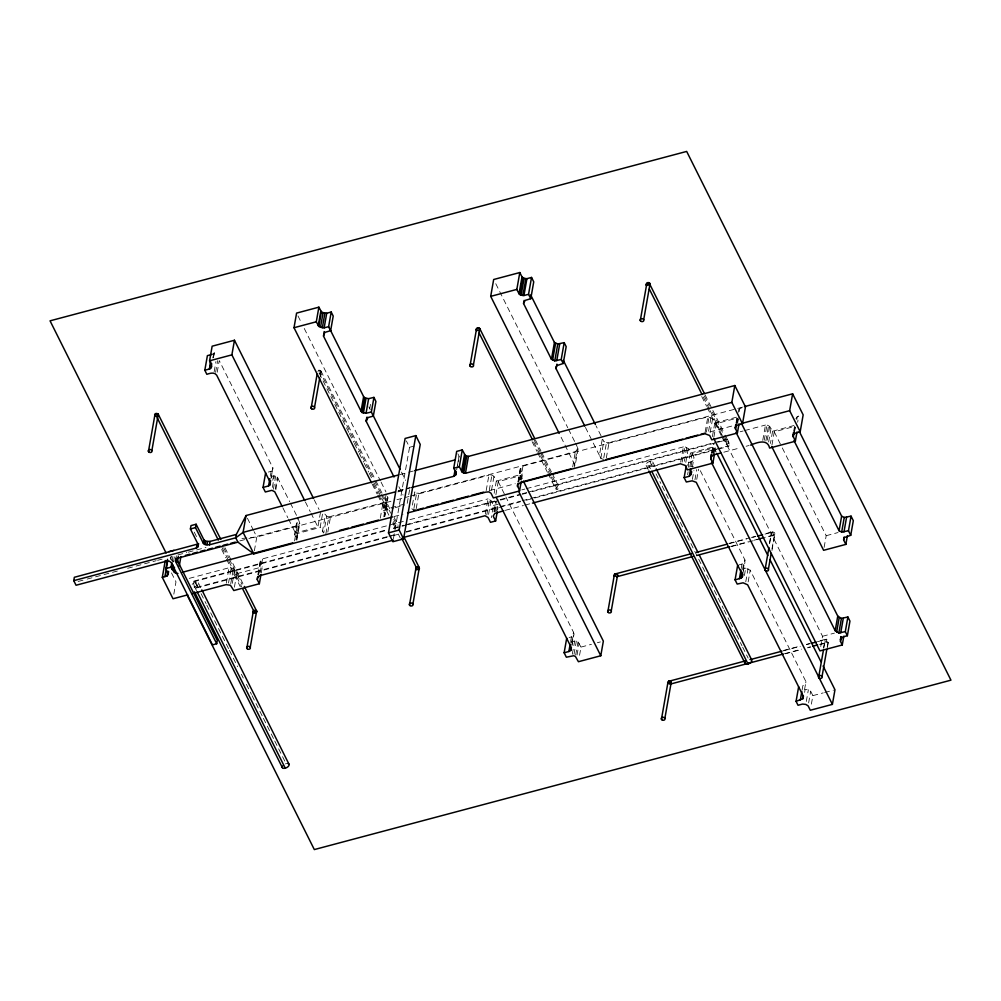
<?xml version="1.0" encoding="UTF-8"?>
<svg xmlns="http://www.w3.org/2000/svg" width="1001" height="1001" viewBox="0 0 1001 1001"><rect width="100%" height="100%" fill="white"/><g stroke="black" fill="none" stroke-linecap="round" stroke-linejoin="round"><path stroke-width="0.75" stroke-dasharray="5 3.75" d="M518.18 481.969L520.395 468.155L522.972 466.041L707.832 416.854L712.612 418.618L714.789 422.973L712.362 436.761M772.572 531.756L773.535 535.36L772.684 531.769L764.952 533.821M384.922 514.589L384.722 516.529L387.887 497.722L386.223 493.931L383.245 510.798L384.922 514.589L387.887 497.722M773.76 534.984L765.202 537.262M826.2 639.076L827.176 642.68L826.325 639.076L817.079 641.541M716.14 452.014L714.038 447.81L692.104 453.653L693.993 457.444L693.655 459.834L691.891 461.661L686.724 463.025L688.901 467.379M170.721 559.396L171.259 556.331L170.02 559.109M172.084 561.035L172.898 556.443M173.498 561.799L174.587 555.668M212.75 357.895L214.602 351.101L213.313 358.408M213.301 357.87L214.339 352.014M173.824 594.169L175.976 581.906L170.633 571.196M214.151 371.759L215.953 361.524M215.59 372.334L217.655 360.635M217.204 372.259L219.257 360.56L272.898 467.867L271.496 477.89M226.326 583.12L229.029 567.78L233.446 568.405L236.787 573.673L234.347 587.462M228.528 582.982L231.231 567.655M230.743 583.733L233.446 568.405M232.295 583.358L234.734 569.556M254.367 550.8L256.807 536.999L254.116 531.631M270.395 475.7L271.158 471.321L273.048 469.119M271.096 478.103L272.898 467.867M272.76 480.255L273.536 475.863L277.29 477.102L289.689 501.676M272.372 487.412L274.437 475.725M257.97 574.524L260.41 560.723L262.55 558.871L403.841 521.271M258.095 575.024L260.41 560.723M273.361 489.264L275.688 476.113M258.621 575.012L261.324 559.672M260.11 572.66L262.55 558.871M275.237 488.788L277.29 477.102M275.826 489.777L277.89 478.078M261.236 573.01L262.312 566.879L260.26 562.762M320.52 373.448L320.908 371.196A1.864 1.476 10 0 0 317.78 370.608M320.22 376.576L321.021 372.072M298.085 518.48L299.812 523.273L296.847 540.127L294.569 534.259L297.547 517.392M320.483 512.362L317.905 526.976L295.433 532.957L298.01 518.343M294.519 540.978L297.222 525.65L299.812 523.273M295.983 539.927L298.686 524.599M296.734 538.588L299.712 521.734M324.862 514.064L326.689 516.128L323.723 532.995L320.145 527.452L323.123 510.585M322.372 531.906L325.35 515.04M325.876 533.771L328.854 516.904L382.995 502.79L386.486 501.463L387.7 499.662M327.827 532.082L330.53 516.754M369.719 408.733L370.495 404.354M380.292 518.13L382.995 502.79M404.216 504.154L384.772 509.321L387.349 494.707M383.783 516.791L386.486 501.463M393.431 538.676L409.547 447.284L406.381 440.966M407.207 503.353L409.784 488.738M413.913 508.458L416.616 493.13L414.739 491.879L411.774 508.746L413.651 509.997M416.216 508.608L418.918 493.268L575.362 451.639L578.128 448.723L575.462 443.13M457.369 465.665L459.096 456.206L457.882 453.803M456.656 470.007L459.096 456.206M486.198 490.565L488.901 475.237L491.941 475.025L493.956 476.338L496.321 481.056L494.156 493.318M489.239 490.352L491.941 475.025M485.31 514.201L488.013 498.873L491.016 500.588L493.443 505.455L491.278 517.73M486.799 514.852L489.502 499.524M491.529 490.14L493.956 476.338M488.576 514.389L491.016 500.588M495.895 494.782L498.21 481.619L520.633 475.65L522.722 479.829M493.968 511.423L495.595 502.227M494.181 511.961L496.071 501.238M495.182 511.836L496.796 502.64M496.496 511.223L497.847 503.566M497.51 510.222L498.06 507.157M517.955 481.956L520.395 468.155M518.743 482.169L521.446 466.841M519.869 480.042L520.633 475.65M520.545 479.829L522.972 466.041M521.446 480.217L522.535 474.074L520.345 469.707M572.66 466.979L575.362 451.639M574.174 467.429L577.552 447.322M578.128 448.723L575.15 465.59L559.897 434.822M603.478 459.509L600.825 458.32L599.424 455.38L602.389 438.513L596.108 425.938M600.825 458.32L603.791 441.454L602.865 439.502M570.67 641.278L571.446 636.899L573.46 635.835L574.011 634.071L573.473 632.194L505.88 496.959M603.753 457.983L606.456 442.642L603.791 441.454M571.671 642.429L573.473 632.194M571.921 644.606L573.46 635.835M571.946 645.77L574.011 634.071M606.318 457.995L609.021 442.667L742.967 407.032M572.322 654.229L574.649 641.078L576.326 641.115L578.002 641.841L580.993 647.096L579.191 657.319M574.011 654.279L576.326 641.115M575.688 654.992L578.002 641.841M577.039 655.017L579.104 643.318M680.68 462.212L683.383 446.884L684.859 446.759L688.238 448.573L690.44 453.028L688.275 465.29M682.156 462.087L684.859 446.759M684.334 461.298L686.774 447.51M685.798 462.374L688.238 448.573M687.612 474.687L688.125 471.759M689.789 466.804L692.104 453.653M691.115 466.041L691.891 461.661M692.367 467.142L693.993 457.444M692.379 479.379L693.931 470.608M694.932 479.804L696.734 469.569M696.746 479.379L698.548 469.144M705.129 432.182L707.832 416.854M706.368 432.119L709.071 416.791M708.57 431.193L710.998 417.392M710.184 432.419L712.612 418.618M713.938 436.799L716.253 423.648L737.124 418.105M711.661 452.702L713.275 443.506M711.874 452.815L713.5 443.618M712.424 452.915L714.051 443.718M713.012 453.666L714.038 447.81M713.675 453.428L714.752 447.297M714.777 452.389L715.59 447.797M736.023 423.16L737.111 417.017M736.21 423.461L737.287 417.329M736.511 422.973L737.324 418.368M737.399 422.197L738.212 417.592M739.289 411.461L739.839 408.395L742.654 407.645M737.574 423.548L738.35 419.169M762.749 440.377L765.465 425.037L766.941 424.95L769.681 426.401L772.584 431.218L770.432 443.481M741.228 568.468L741.991 564.089L744.944 562.274L744.932 559.959L698.811 467.68M764.238 440.277L766.941 424.95M742.579 569.406L743.605 563.563M743.13 570.195L744.932 559.959M765.878 440.84L768.58 425.5M743.13 572.497L744.944 562.274M767.241 440.202L769.681 426.401M744.394 575.5L745.682 568.193L750.212 570.182L805.943 681.668L804.141 691.904M768.643 441.967L771.07 428.178M745.758 581.844L748.072 568.693M771.959 444.995L774.273 431.844L795.057 426.301M748.147 581.869L750.212 570.182M769.381 543.668L771.233 533.145M769.744 543.043L771.333 534.021M771.984 548.886L774.761 533.108M771.959 550.512L774.874 533.983A1.864 1.476 10 0 0 772.434 532.119A1.864 1.476 10 0 0 771.846 534.609A1.864 1.476 10 0 0 774.874 533.958M793.73 431.056L794.544 426.451M794.156 431.418L794.969 426.826M794.056 432.419L795.132 426.288M794.857 430.367L795.407 427.302M796.758 419.632L797.297 416.566L798.723 416.066L797.647 422.197M824.123 547.397L826.188 535.698L781.881 447.072M802.101 689.989L802.877 685.61L805.48 684.108L805.943 681.668M804.616 692.379L805.129 689.451L808.358 689.789L810.685 691.241L812.887 695.632L810.823 707.332M806.293 701.476L808.358 689.789M808.633 702.94L810.685 691.241M820.732 646.521L822.534 636.286L723.948 439.039M823.548 647.972L824.874 640.465M823.785 648.097L824.974 641.341M827.214 647.184L828.403 640.427M827.452 647.309L828.503 641.303A1.864 1.476 10 0 0 826.075 639.439A1.864 1.476 10 0 0 825.475 641.929A1.864 1.476 10 0 0 828.515 641.278M176.063 557.294L176.426 555.805M795.895 418.793L797.297 416.566M739.839 408.395L738.638 409.659L738.4 412.237M212.412 354.266L213.526 353.503M773.535 535.36L766.103 537.312M268.393 472.059L271.158 471.321M270.72 476.614L273.536 475.863M409.547 447.284L417.555 445.157M399.687 474.649L407.219 472.647M408.721 472.247L413.238 471.033M398.235 490.74L410.247 487.537M398.223 491.103L410.272 487.9M397.822 491.916L406.794 489.539M78.141 581.468L85.648 579.479M87.137 579.078L118.631 570.695M127.627 568.305L156.106 560.723M157.607 560.322L162.112 559.134M177.853 554.942L186.737 552.577M188.213 552.177L205.968 547.459M239.827 540.915L247.372 538.913M248.886 538.5L297.222 525.65M390.941 501.301L256.807 536.999L238.526 538.801M396.959 499.699L409.021 496.496M410.523 496.096L488.901 475.237M294.569 534.259L320.145 527.452M383.245 510.798L393.756 508.007M395.257 507.607L404.279 505.205M496.321 481.056L522.535 474.074M714.789 422.973L737.349 416.967M709.897 431.894L733.971 425.488M489.652 490.528L515.227 483.721M393.994 516.566L403.028 514.164M189.239 578.378L229.029 567.78M409.847 519.669L488.013 498.873M521.846 489.864L524.862 489.064M526.376 488.663L683.383 446.884M740.177 431.769L743.142 430.981M744.631 430.58L765.465 425.037M193.869 581.106L386.223 529.917M393.618 527.952L403.979 525.2M405.455 524.799L498.673 500M500.162 499.599L520.87 494.094M522.347 493.693L526.789 492.517M528.265 492.117L713.225 442.905M714.701 442.505L726.538 439.364M193.618 581.744L386.123 530.517M393.368 528.591L400.6 526.664M402.052 526.276L406.393 525.125M407.845 524.737L499.036 500.475M500.475 500.087L520.745 494.694M522.197 494.306L526.539 493.155M532.319 491.616L716.153 442.692M717.604 442.317L726.288 440.002M236.787 573.673L262.312 566.879M493.443 505.455L498.598 504.091M690.44 453.028L714.364 446.659M772.584 431.218L794.031 425.513M196.446 587.424L387.512 536.574M388.964 536.186L396.196 534.271M406.331 531.569L498.973 506.919M500.425 506.531L520.683 501.138M522.134 500.75L529.366 498.836M530.818 498.448L729.128 445.67M196.196 588.062L391.504 536.086M392.98 535.698L398.899 534.121M406.306 532.157L520.232 501.839M526.151 500.262L717.029 449.462M718.505 449.074L728.866 446.321M505.28 510.347L523.398 505.53M524.912 505.13L532.457 503.115M723.811 452.202L740.177 447.847M746.12 446.258L749.098 445.47M728.828 543.43L749.899 537.825M751.401 537.424L755.918 536.223M729.541 543.53L746.658 538.976M752.777 537.349L755.217 536.699M765.002 534.096L772.347 532.144M730.955 546.371L748.072 541.816M754.191 540.19L757.857 539.214M731.481 546.521L758.57 539.314M826.188 535.698L838.05 532.545M739.113 564.852L741.991 564.089M569.081 637.524L571.446 636.899M570.357 642.217L574.649 641.078M580.993 647.096L591.428 644.319M597.384 642.73L600.375 641.929M822.534 636.286L834.434 633.12M783.971 650.35L800.525 645.945M806.543 644.344L809.559 643.543M783.17 650.85L800.299 646.296M806.418 644.669L810.084 643.693M817.417 641.741L825.988 639.464M784.596 653.691L801.713 649.136M807.832 647.509L810.272 646.859M820.057 644.256L827.402 642.304M785.122 653.841L801.676 649.436M807.694 647.835L810.71 647.034M819.744 644.631L827.264 642.629M812.887 695.632L823.197 692.892M824.661 692.504L833.508 690.152M690.652 466.779L693.355 466.403M743.956 568.343L745.682 568.193M606.456 442.642L609.021 442.667M416.616 493.13L418.918 493.268M326.689 516.128L328.854 516.904M170.157 557.882L173.423 562.287M774.273 431.844L781.193 445.683M705.054 394.819L724.549 433.808M725.237 435.21L728.715 442.167M704.316 395.996L709.271 405.918M712.374 412.112L723.535 434.447M724.148 435.685L727.252 441.891M703.303 396.997L709.496 409.409M710.122 410.648L721.896 434.209M723.135 436.699L726.851 444.131M716.253 423.648L723.248 437.637M701.726 396.496L706.593 406.256M707.294 407.645L721.208 435.498M721.909 436.886L725.387 443.856M652.74 461.949L655.53 467.53M649.824 461.423L653.265 468.293M656.018 473.798L660.823 483.42M662.199 486.173L671.821 505.43M672.509 506.806L685.572 532.932M686.949 535.685L723.385 608.57M724.061 609.947L729.566 620.958M730.255 622.322L735.748 633.333M736.436 634.709L741.941 645.708M742.629 647.084L748.122 658.082M649.036 465.915L650.412 468.668M646.12 465.39L648.21 469.569M585.46 427.44L599.424 455.38M495.77 283.696L567.767 427.74M568.468 429.141L574.762 441.729M535.422 439.952L540.99 451.101M541.691 452.49L551.438 471.984M552.127 473.373L559.096 487.312A1.864 0.988 -26.6 0 1 556.819 489.351A1.864 0.988 -26.6 0 1 556.331 487.7A1.864 0.988 -26.6 0 1 559.134 487.399M534.071 439.889L540.265 452.289M540.89 453.541L550.8 473.385M552.665 477.102L557.62 487.024M533.671 442.142L539.864 454.542M540.49 455.78L550.412 475.625M551.025 476.864L557.232 489.276M532.094 441.641L536.961 451.388M537.662 452.777L547.409 472.284M548.11 473.673L555.768 488.988M498.21 481.619L505.18 495.57M368.868 406.869L370.257 409.647M401.464 472.084L405.63 480.417M398.886 486.699L403.053 495.032M297.973 315.903L301.464 322.885M304.254 328.466L380.367 480.743M381.068 482.132L385.948 491.916M320.858 370.808L375.162 479.441M375.863 480.843L390.478 510.085M393.956 517.042L398.135 525.4M319.394 370.533L373.949 479.679M374.574 480.93L380.78 493.33M381.394 494.569L390.69 513.175M393.793 519.381L398.135 528.065M348.761 432.319L318.994 372.785A1.864 0.988 -26.6 0 0 320.795 370.72A1.864 0.988 -26.6 0 0 317.868 371.421M349.374 433.558L353.716 442.242M354.341 443.481L358.683 452.164M359.296 453.403L363.638 462.087M364.264 463.325L368.593 472.009M369.219 473.248L373.561 481.931M374.174 483.17L380.993 496.821M381.619 498.06L388.438 511.699M393.393 521.621L396.496 527.827M373.223 483.921L378.09 493.668M378.791 495.057L389.239 515.953M392.717 522.91L396.196 529.879M398.26 533.996L400.287 538.075M372.209 484.171L377.089 493.956M377.79 495.357L384.772 509.321M314.239 499.862L319.094 509.584M305.418 501.989L310.272 511.711M310.973 513.1L317.905 526.976M290.378 503.065L296.621 515.565M282.945 507.97L287.8 517.68M288.501 519.069L295.433 532.957M247.41 518.205L253.453 530.292M225.012 547.797L243.643 585.072M223.673 547.785L228.641 557.707M229.254 558.946L242.017 584.471M222.034 547.547L228.241 559.959M228.854 561.198L241.616 586.724M221.684 549.486L225.863 557.845M226.551 559.234L240.328 586.786M194.257 532.132L196.872 537.362M198.361 582.895L201.151 588.475M195.433 582.332L199.199 589.889M201.088 593.668L206.131 603.741M206.757 605.004L228.791 649.073M229.417 650.337L237.6 666.704M241.379 674.261L243.268 678.04M246.409 684.334L251.451 694.419M252.077 695.67L262.775 717.079M263.401 718.343L274.111 739.752M274.737 741.003L286.061 763.675M194.632 586.836L196.521 590.615M320.908 371.196A1.864 1.476 10 0 1 319.044 373.123M285.435 763.876A3.729 1.964 -26.6 0 1 286.686 763.55M192.167 584.359A3.729 1.964 -26.6 0 1 197.059 582.169A3.729 1.964 -26.6 0 1 197.76 584.972A3.729 1.964 -26.6 0 1 192.818 586.961M235.273 574.912A1.864 0.988 -26.6 0 0 237.575 572.96A1.864 0.988 -26.6 0 0 234.785 573.26A1.864 0.988 -26.6 0 0 235.273 574.912M648.21 466.066A3.729 1.964 -26.6 0 0 652.84 462.174A3.729 1.964 -26.6 0 0 647.234 462.762A3.729 1.964 -26.6 0 0 648.21 466.066M726.451 444.219A1.864 0.988 -26.6 0 0 728.753 442.267A1.864 0.988 -26.6 0 0 725.963 442.555A1.864 0.988 -26.6 0 0 726.451 444.219M193.568 582.732A3.729 1.151 75.1 0 0 195.883 588.2A3.729 1.151 75.1 0 0 195.645 582.807A3.729 1.151 75.1 0 0 193.568 582.732M726.238 440.991A3.729 1.151 75.1 0 0 728.553 446.459A3.729 1.151 75.1 0 0 728.315 441.066A3.729 1.151 75.1 0 0 726.238 440.991"/><path stroke-width="1.5" d="M530.705 294.995L554.429 342.455L557.757 344.006L564.189 342.642L561.211 359.509L554.779 360.873L551.451 359.309L523.548 303.478L525.175 300.375L530.755 298.723L533.733 281.857L531.531 277.44L526.914 278.666L524.111 278.353L522.009 276.939L519.807 272.547L493.668 279.504L490.703 296.359L559.196 433.42M407.557 512.95L485.923 492.104L488.963 491.879L490.99 493.205L493.343 497.922L519.557 490.94L517.417 485.022L520.007 482.907L704.854 433.708L709.646 435.485L711.811 439.827L737.387 433.033L739.013 423.823M532.457 503.115L680.405 463.751L685.26 465.44L687.462 469.882L712.887 463.125L710.798 458.946L711.386 454.229M216.691 643.743L175.538 561.423L176.138 558.045L217.28 640.377L216.691 643.743L212.425 644.882L171.446 562.887L169.557 561.261L167.505 560.91L76.051 585.247L73.761 580.655L196.421 548.01L197.585 547.309L198.236 544.644L190.403 528.966L191.003 525.6L196.108 524.236L203.941 539.914L205.793 541.228L210.035 541.428L236.336 534.434L246.071 515.528L398.185 475.05M329.554 328.453L363.626 396.609L364.614 397.897L368.631 398.648L373.936 397.384L371.358 411.999L366.053 413.263L362.037 412.512L361.048 411.223L323.511 336.111L324.812 332.395L330.643 330.68L333.22 316.066L331.206 312.049L326.726 313.238L323.085 312.612L321.359 311.774L318.881 307.169L296.584 313.1L294.006 327.715L371.509 482.782M615.953 574.023L615.177 573.961L615.565 576.238M669.719 681.581L668.943 680.968L669.194 683.545M823.085 665.99L834.972 689.764L832.394 704.379L810.309 710.247L808.107 705.855L805.78 704.404L802.552 704.066L798.035 705.267L796.07 701.338L802.902 698.723L803.365 696.283L747.634 584.797L743.105 582.807L737.199 584.071L735.084 579.854L741.028 578.178L742.367 576.889L742.354 574.587L696.233 482.294L692.129 480.83L686.323 481.994L684.146 477.64L689.314 476.276L691.078 474.449L691.416 472.059L690.152 469.532M187.738 594.844L173.01 598.761L162.312 577.364L167.042 575.975L168.093 574.499L165.953 568.518L167.567 559.321M771.696 446.459L823.61 550.312L845.845 544.394L843.63 539.952L844.006 537.687L850.737 535.285L853.315 520.67L851.05 516.153L844.256 517.442L841.641 516.153L799.324 431.469M73.761 580.655L74.349 577.289L198.185 543.931L197.585 547.309M148.448 451.464L154.805 415.402M151.877 450.55L158.233 414.489M162.312 577.364L165.278 560.497M164.902 576.626L167.605 561.298M167.042 575.975L167.855 571.371M168.093 574.499L168.631 571.433M282.257 506.581L274.712 491.716L271.859 490.34L265.328 491.979L263.05 487.412L268.581 485.935L269.845 484.997L270.32 482.482L216.679 375.175C214.427 371.821 209.947 373.273 206.844 374.311L204.817 370.257L207.395 355.643L211.962 354.429M177.94 573.46L175.413 573.16L172.147 569.456L171.008 567.167L171.822 562.575M172.147 569.456L172.96 564.864M204.817 370.257L209.835 368.881L211.762 366.629L209.572 360.81L212.149 346.196L234.459 340.252L313.551 498.473M175.538 561.423L175.863 558.408M173.674 571.796L174.474 567.192M209.384 369.044L210.673 361.736M209.835 368.881L210.861 363.038M210.948 368.13L211.724 363.738M177.315 562.424L178.391 556.293M179.292 565.79L180.918 556.594M395.207 491.904L243.093 532.382L235.748 537.8L209.447 544.807L205.192 544.607L203.341 543.293L195.508 527.615L196.108 524.236M196.421 548.01L197.022 544.644M198.198 545.795L198.586 543.556M304.729 500.6L231.882 354.867L234.459 340.252M203.341 543.293L203.941 539.914M204.129 544.031L204.73 540.653M205.192 544.607L205.793 541.228M206.969 544.944L207.557 541.566M209.447 544.807L210.035 541.428M236.336 534.434L235.748 537.8L237.925 542.167L253.829 553.866L392.48 516.966M246.071 515.528L243.093 532.382L253.829 553.866M263.05 487.412L265.628 472.797M268.581 485.935L269.87 478.628M269.845 484.997L270.62 480.618M192.167 593.668L226.063 584.647L230.468 585.26L233.809 590.54L259.347 583.746L257.295 579.629L257.833 576.563M246.809 648.26L253.165 612.187M259.347 583.746L260.961 574.536M250.237 647.347L256.594 611.273M331.206 312.049L328.628 326.664L324.149 327.853L320.508 327.239L318.781 326.389L316.303 321.784L318.881 307.169M318.268 325.688L320.846 311.073M318.781 326.389L321.359 311.774M320.508 327.239L323.085 312.612M322.322 327.853L324.9 313.238M324.149 327.853L326.726 313.238M323.511 336.111L324.149 331.569M311.123 408.183L317.079 374.361M314.552 407.269L319.719 377.965M361.048 411.223L363.626 396.609M362.037 412.512L364.614 397.897M363.426 413.013L366.003 398.398M366.053 413.263L368.631 398.648M394.031 476.989L366.291 421.484L366.691 417.592M366.291 421.484L367.067 417.104M366.166 420.508L368.18 417.505L373.323 416.103L375.901 401.489L373.936 397.384M388.476 532.882L405.117 438.451L415.815 435.598L420.232 444.444L403.578 538.876L392.892 541.716L388.476 532.882L399.161 530.042L415.815 435.598M409.484 604.967L415.84 568.906M412.912 604.053L419.269 567.992A1.864 0.988 -26.6 0 0 417.905 567.279M469.995 365.903L476.351 329.842M411.774 487.5L453.941 476.276L455.743 474.874L456.118 473.073L453.716 468.255L456.681 451.388L462.274 449.912L465.327 455.518L468.43 456.406L734.809 385.523L745.482 406.894L742.504 423.761L736.861 425.262L735.222 427.752L737.387 433.033M473.423 364.99L479.779 328.929M453.941 476.276L455.017 470.145M455.743 474.874L456.281 471.809M734.809 385.523L731.831 402.389L465.452 473.273L462.349 472.372L459.309 466.766L462.274 449.912M461.561 471.296L464.539 454.441M462.349 472.372L465.327 455.518M463.726 473.21L466.704 456.343M465.452 473.273L468.43 456.406M531.531 277.44L528.553 294.307L523.936 295.533L521.133 295.22L519.031 293.806L516.829 289.414L519.807 272.547M519.031 293.806L522.009 276.939M519.707 294.607L522.685 277.74M521.133 295.22L524.111 278.353M522.872 295.495L525.85 278.641M523.936 295.533L526.914 278.666M523.548 303.478L524.086 300.413M402.364 537.737L485.035 515.74L488.038 517.454L490.477 522.322L495.62 520.958L497.247 511.761M517.379 486.574L517.917 483.508M519.557 490.94L521.183 481.744M551.451 359.309L554.429 342.455M552.627 360.047L555.605 343.18M554.779 360.873L557.757 344.006M556.744 360.698L559.722 343.831M584.759 426.038L556.118 368.756L556.931 364.151M556.118 368.756L556.055 366.754L557.232 365.49L563.213 363.488L566.178 346.634L564.189 342.642M523.423 481.218L603.353 641.14L600.775 655.755L578.415 661.711L575.425 656.456L573.748 655.73L566.353 657.207L564.139 652.777L566.716 638.163M564.139 652.777L568.868 651.513L570.157 644.206M568.868 651.513L570.883 650.45L571.396 647.534M640.277 320.595L646.633 284.522M643.706 319.682L650.062 283.608M607.807 611.911L614.164 575.838M611.236 610.998L617.604 574.924M684.146 477.64L686.211 465.953M689.314 476.276L690.602 468.969M691.078 474.449L691.591 471.521M661.448 719.231L667.805 683.157M664.877 718.318L671.233 682.244M710.798 458.946L711.611 454.354M712.887 463.125L714.501 453.928M735.222 427.752L735.76 424.687M735.422 429.104L736.236 424.499M735.084 579.854L737.662 565.24M739.414 578.703L740.965 569.932M741.028 578.178L742.066 572.334M742.367 576.889L742.88 573.961M750.587 445.07C756.919 442.617 767.429 438.363 769.619 448.073L795.345 441.228L792.917 435.648L794.319 433.433L800.187 431.744L789.651 410.673L792.629 393.806L744.469 406.631M764.977 570.082L768.956 547.547M768.405 569.181L771.183 553.39M792.917 435.648L793.455 432.582M793.242 437.012L794.056 432.419M795.345 441.228L796.971 432.032M800.187 431.744L803.165 414.877L792.629 393.806M796.07 701.338L798.648 686.724M800.299 700.225L801.839 691.453M802.902 698.723L803.415 695.795M851.05 516.153L848.473 530.768L841.678 532.057L839.076 530.768L841.641 516.153M841.678 532.057L844.256 517.442M843.968 531.969L846.546 517.354M818.618 677.402L823.385 650.35M843.63 539.952L844.143 537.036M822.046 676.488L826.813 649.436M845.845 544.394L847.397 535.623M837.762 616.09L841.416 618.405L847.885 616.979L845.307 631.593L838.838 633.02L835.184 630.705L837.762 616.09L741.403 423.285M836.623 632.232L839.201 617.617M838.838 633.02L841.416 618.405M840.727 632.807L843.305 618.193M713.675 438.263L819.957 650.9L842.266 644.969L840.477 641.378L840.79 636.586M840.477 641.378L841.253 636.986M842.266 644.969L843.818 636.198M840.277 639.514L842.88 636.924L847.372 635.723L849.949 621.108L847.885 616.979M670.207 684.221L670.195 683.095M749.123 663.125L748.423 663.175M175.475 560.66L177.265 558.308L237.925 542.167M570.883 650.45L570.895 646.809L496.333 497.635M710.848 457.294L713.4 454.967L720.845 452.99M294.006 327.715L316.303 321.784M209.572 360.81L231.882 354.867M490.703 296.359L516.829 289.414M190.403 528.966L195.508 527.615M414.752 470.633L455.405 459.822M453.716 468.255L459.309 466.766M168.919 551.651L173.986 550.312M185.448 555.392L189.977 554.179M193.005 553.378L197.535 552.177M200.55 551.363L205.08 550.162M208.108 549.361L212.637 548.148M215.653 547.347L220.182 546.146M223.21 545.332L227.74 544.131M230.756 543.33L235.298 542.129M165.953 568.518L171.008 567.167M182.47 572.247L292.73 542.905M339.552 530.43L348.536 528.04M351.539 527.239L363.526 524.049M366.529 523.248L378.516 520.057M606.043 459.534L682.807 439.101M685.81 438.3L697.847 435.097M700.863 434.296L705.38 433.095M741.491 423.486L789.651 410.673M417.455 509.734L423.473 508.133M426.476 507.332L438.513 504.129M441.516 503.328L453.553 500.125M456.556 499.324L468.593 496.133M471.609 495.332L483.633 492.129M522.747 481.719L570.883 468.906M393.38 540.127L259.572 575.725L257.432 577.59L257.295 579.629M503.778 510.748L494.907 513.375L493.155 516.028L495.62 520.958M615.177 573.961L691.603 553.628M696.508 552.327L727.089 544.181M757.669 536.048L762.562 534.747M616.591 576.801L693.017 556.468M696.709 555.48L729.729 546.696M759.083 538.888L763.976 537.587M668.818 681.281L745.245 660.948M750.149 659.634L781.956 651.176M811.31 643.368L816.203 642.066M783.37 654.016L670.232 684.121A1.864 1.476 10 0 0 671.308 683.245M812.724 646.208L817.617 644.907M413.651 509.997L415.953 510.135M848.473 530.768L850.737 535.285M793.968 440.528L839.076 530.768M731.831 402.389L742.504 423.761M845.307 631.593L847.372 635.723M736.035 432.319L835.184 630.705M649.361 283.396L704.354 393.418M649.361 289.089L702.051 394.519M716.841 453.403L767.867 555.505M769.969 559.697L820.995 661.786M711.461 462.424L832.394 704.379M656.231 468.918L698.047 552.602M699.449 555.392L751.726 659.984M651.789 471.421L748.022 663.963M648.911 470.97L745.107 663.425M563.288 360.272L595.407 424.549M561.211 359.509L563.213 363.488M528.553 294.307L530.755 298.723M479.729 328.541L534.734 438.563M479.116 332.983L532.432 439.652M518.756 491.666L600.775 655.755M373.023 415.202L400.075 469.306M328.628 326.664L330.643 330.68M404.291 537.712L419.219 567.592M399.161 530.042L403.578 538.876M401.927 538.676L417.354 569.569M158.183 414.101L220.833 539.451M244.319 586.436L256.544 610.873M156.944 417.304L218.318 540.102M242.805 589.101L254.679 612.862M201.852 589.877L289.001 764.238M197.147 591.866L285.272 768.167M194.494 591.854L282.345 767.604M166.103 553.027L50.05 320.833L686.673 151.426L950.95 680.167L314.327 849.574L187.087 594.994M371.358 411.999L373.323 416.103M417.179 566.966A1.864 1.476 10 0 1 418.418 569.819M416.103 569.269A1.864 1.476 10 0 1 416.266 567.292M419.281 567.88A1.864 0.988 -26.6 0 1 417.842 569.394M416.741 569.657A1.864 0.988 -26.6 0 1 416.353 568.093M155.18 415.89A1.864 1.476 10 0 1 155.268 413.763A1.864 1.476 10 0 1 157.933 414.076A1.864 1.476 10 0 1 157.67 416.178M156.406 413.926A1.864 0.988 -26.6 0 1 158.246 414.289A1.864 0.988 -26.6 0 1 156.631 415.966M155.706 416.153A1.864 0.988 -26.6 0 1 155.593 414.364M751.801 660.998A3.729 1.964 -26.6 0 1 747.397 664.088A3.729 1.964 -26.6 0 1 745.232 661.974M750.35 659.296A3.729 1.964 -26.6 0 1 751.651 659.859M668.193 683.645A1.864 1.476 10 0 1 668.368 681.468A1.864 1.476 10 0 1 671.083 681.994M614.426 576.213A1.864 1.476 10 0 1 614.727 574.149A1.864 1.476 10 0 1 617.342 574.561A1.864 1.476 10 0 1 617.041 576.626M647.147 285.122A1.864 1.476 10 0 1 647.096 282.895A1.864 1.476 10 0 1 649.862 283.321A1.864 1.476 10 0 1 649.211 285.435M477.027 330.543A1.864 1.476 10 0 1 476.726 328.265A1.864 1.476 10 0 1 479.554 328.578A1.864 1.476 10 0 1 478.928 330.755M476.964 330.568A1.864 0.988 -26.6 0 1 477.089 328.841A1.864 0.988 -26.6 0 1 479.704 328.478A1.864 0.988 -26.6 0 1 478.19 330.405M647.184 285.435A1.864 0.988 -26.6 0 1 646.208 284.196A1.864 0.988 -26.6 0 1 648.898 283.07A1.864 0.988 -26.6 0 1 648.623 284.822M287.875 763.538A3.729 1.964 -26.6 0 1 288.463 766.228A3.729 1.964 -26.6 0 1 283.834 768.343A3.729 1.964 -26.6 0 1 282.62 765.94M254.667 610.247A1.864 1.476 10 0 1 255.743 613.1M253.678 612.787A1.864 1.476 10 0 1 253.728 610.497M255.693 610.522A1.864 0.988 -26.6 0 1 256.569 611.386A1.864 0.988 -26.6 0 1 254.992 612.75M253.779 612.925A1.864 0.988 -26.6 0 1 253.804 611.261M409.985 605.555A1.864 1.476 10 0 0 413.025 604.904A1.864 1.476 10 0 0 410.585 603.065A1.864 1.476 10 0 0 409.985 605.555M311.624 408.771A1.864 1.476 10 0 0 314.664 408.12A1.864 1.476 10 0 0 312.224 406.281A1.864 1.476 10 0 0 311.624 408.771M148.949 452.064A1.864 1.476 10 0 0 151.989 451.401A1.864 1.476 10 0 0 149.549 449.574A1.864 1.476 10 0 0 148.949 452.064M661.949 719.819A1.864 1.476 10 0 0 664.989 719.168A1.864 1.476 10 0 0 662.549 717.329A1.864 1.476 10 0 0 661.949 719.819M819.118 677.99A1.864 1.476 10 0 0 822.159 677.339A1.864 1.476 10 0 0 819.719 675.512A1.864 1.476 10 0 0 819.118 677.99M608.308 612.499A1.864 1.476 10 0 0 611.348 611.849A1.864 1.476 10 0 0 608.908 610.009A1.864 1.476 10 0 0 608.308 612.499M640.778 321.183A1.864 1.476 10 0 0 643.806 320.533A1.864 1.476 10 0 0 641.378 318.693A1.864 1.476 10 0 0 640.778 321.183M765.477 570.683A1.864 1.476 10 0 0 768.518 570.019A1.864 1.476 10 0 0 766.078 568.193A1.864 1.476 10 0 0 765.477 570.683M470.495 366.491A1.864 1.476 10 0 0 473.536 365.84A1.864 1.476 10 0 0 471.096 364.001A1.864 1.476 10 0 0 470.495 366.491M247.31 648.848A1.864 1.476 10 0 0 250.35 648.198A1.864 1.476 10 0 0 247.91 646.358A1.864 1.476 10 0 0 247.31 648.848"/></g></svg>
